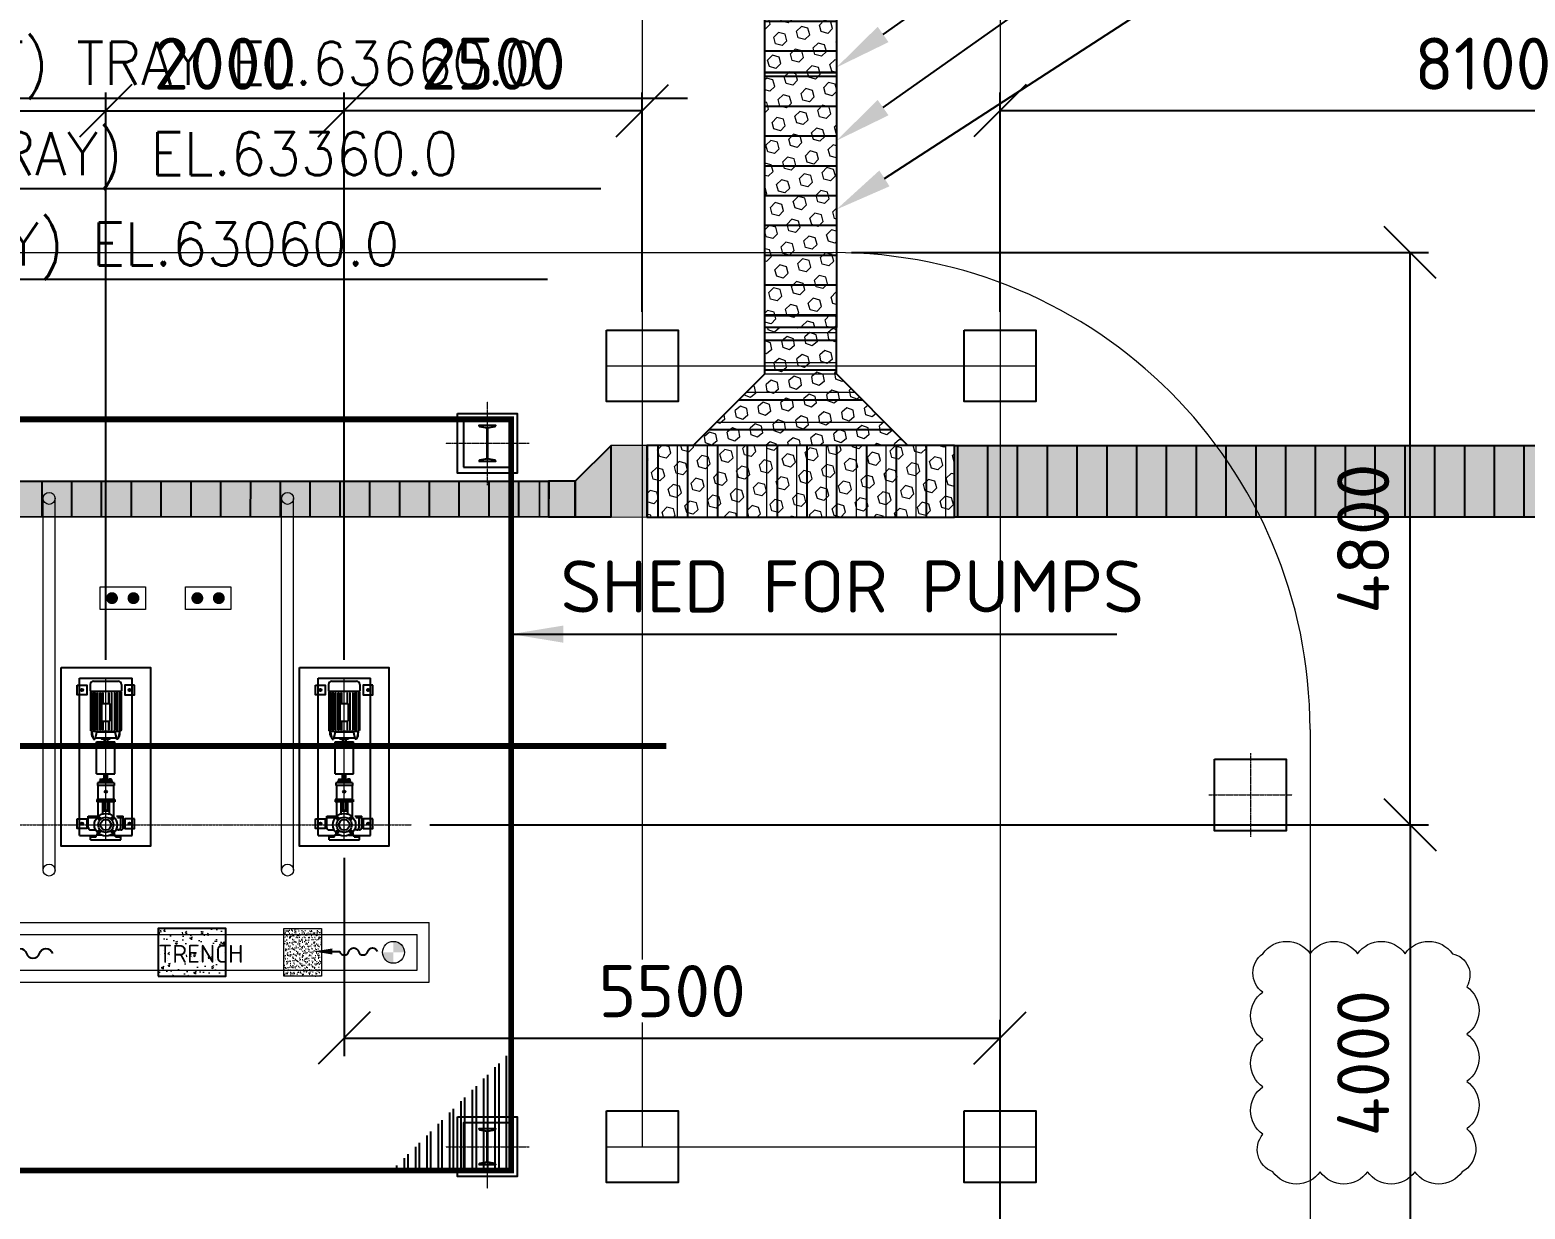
# Model space of a CAD drawing. Header units: inches. Extents: x 8618018 to 8935006, y 2431589 to 2567223.
# Drawn here: x 8698650 to 8711190, y 2504416 to 2514308 of the extents above; entities that cross this region are included whole.
import ezdxf
from ezdxf import colors
from ezdxf.entities.mleader import LeaderData, LeaderLine
from ezdxf.math import Vec2, Vec3

# ---------------------------------------------------------------- set-up
doc = ezdxf.new("R2010")
doc.units = ezdxf.units.IN
doc.header["$MEASUREMENT"] = 0
for name, pattern in [('CENTER', [2, 1.25, -0.25, 0.25, -0.25]), ('PHANTOM', [2.5, 1.25, -0.25, 0.25, -0.25, 0.25, -0.25]), ('PHANTOM2', [1.25, 0.625, -0.125, 0.125, -0.125, 0.125, -0.125])]:
    doc.linetypes.add(name, pattern=pattern)
doc.layers.get('Defpoints').update_dxf_attribs({"color": 252})
for name, color, linetype in [('CCT', 4, 'Continuous'), ('Civil', 252, 'Continuous'), ('EXISTING', 252, 'Continuous'), ('LCS', 4, 'Continuous'), ('MOTOR LOCATION', 3, 'Continuous'), ('PUMP', 252, 'Continuous'), ('shed', 252, 'PHANTOM2'), ('STR', 252, 'Continuous'), ('T', 3, 'Continuous'), ('TEXT', 252, 'Continuous'), ('TRAY-4', 6, 'Continuous')]:
    doc.layers.add(name, color=color, linetype=linetype)
for name, color, linetype, lineweight in [('CL', 252, 'CENTER', 5), ('DIM', 252, 'Continuous', 13), ('ICT', 6, 'Continuous', 13), ('PCT', 2, 'Continuous', 15), ('PUDDLE', 252, 'Continuous', 5), ('Rev', 252, 'Continuous', 0), ('TRENCH', 252, 'Continuous', 13)]:
    doc.layers.add(name, color=color, linetype=linetype, lineweight=lineweight)
doc.styles.add('ISOCPEUR', font='isocpeur.ttf')
doc.styles.add('r-30', font='romans.shx')
doc.styles.add('Roman', font='romans')
doc.styles.get("Standard").update_dxf_attribs({"font": 'arial.ttf'})
doc.dimstyles.new('DIM', dxfattribs={"dimscale": 175, "dimtxt": 2.5, "dimasz": 2.5, "dimexe": 0.875, "dimexo": 0.875, "dimgap": 1, "dimtad": 1, "dimdec": 0, "dimzin": 9, "dimdsep": 46, "dimtxsty": 'ISOCPEUR', "dimblk": 'OBLIQUE', "dimcen": 0.09, "dimclrd": 256, "dimclre": 256, "dimclrt": 252, "dimadec": 0, "dimazin": 0, "dimtfac": 1, "dimtdec": 0, "dimtmove": 0, "dimatfit": 3, "dimfxl": 1, "dimtfill": 1, "dimtolj": 1, "dimtzin": 0, "dimarcsym": 0})
pattern_1 = [(270, (-36088316.95, 22335793.58), (250, -2e-15), [])]
pattern_2 = [(270, (-36096249.05, 22346685.5), (250, -7e-14), [])]
pattern_3 = [(360, (-11120158.46, -42280869.55), (2e-14, 250), [])]
pattern_4 = [(0, (44931816.27, -19824081.6), (7e-14, 250), [])]
pattern_5 = [(45, (213560.39, 0), (-69.9941694, 69.9941694), [57.15, -114.3]), (165, (213560.39, 0), (-25.6196441, -95.6138135), [57.15, -114.3]), (105, (213600.81, 40.41), (-95.6138135, -25.6196441), [57.15, -114.3])]

# ---------------------------------------------------------------- blocks, each defined once
blk = doc.blocks.new('tee 600 cct')
at = {"layer": 'CCT'}
h = blk.add_hatch(dxfattribs=at)
h.set_pattern_fill('ANSI31', color=256, scale=2000, angle=405, style=0)
h.set_pattern_definition([(90, (19824081.6, 44790044.77), (-250, -4e-14), [])])
h.paths.add_polyline_path([(-1290, 0), (-1290, -600), (1290, -600), (1290, 0)])
h = blk.add_hatch(dxfattribs=at)
h.set_pattern_fill('ANSI31', color=256, scale=2000, angle=135, style=0)
h.set_pattern_definition([(180, (19824081.6, 44790044.77), (7e-14, -250), [])])
h.paths.add_polyline_path([(-900, -600), (-300, -1200), (-300, -1690), (300, -1690), (300, -1200), (900, -600)])
for p, q in [((-300, -1200), (-900, -600)), ((300, -1200), (900, -600)), ((-300, -1200), (-300, -1690)), ((300, -1200), (300, -1690)), ((300, -1690), (-300, -1690))]:
    blk.add_line(p, q, dxfattribs=at)
blk.add_lwpolyline([(1290, 0), (-1290, 0), (-1290, -600), (1290, -600), (1290, 0)], dxfattribs=at)
blk = doc.blocks.new('600W R600 EQTEE-4')
at = {"layer": 'PCT'}
h = blk.add_hatch(dxfattribs=at)
h.set_pattern_fill('ANSI31', color=256, scale=2000, angle=315, style=0)
h.set_pattern_definition([(0, (44791734.77, -19824081.6), (7e-14, 250), [])])
h.paths.add_polyline_path([(1690, 1290), (1090, 1290), (1090, -1290), (1690, -1290)])
h = blk.add_hatch(dxfattribs=at)
h.set_pattern_fill('ANSI31', color=256, scale=2000, angle=45, style=0)
h.set_pattern_definition([(90, (44791734.77, -19824081.6), (-250, 4e-14), [])])
h.paths.add_polyline_path([(1090, 900), (490, 300), (0, 300), (0, -300), (490, -300), (1090, -900)])
for p, q in [((490, 300), (1090, 900)), ((0, -300), (0, 300)), ((490, 300), (0, 300)), ((490, -300), (0, -300)), ((490, -300), (1090, -900))]:
    blk.add_line(p, q, dxfattribs=at)
blk.add_lwpolyline([(1690, -1290), (1690, 1290), (1090, 1290), (1090, -1290), (1690, -1290)], dxfattribs=at)
blk = doc.blocks.new('COL')
at = {"layer": 'Civil'}
blk.add_lwpolyline([(-250, -250), (250, -250), (250, 250), (-250, 250)], close=True, dxfattribs=at)
at = {"layer": 'CL', "ltscale": 0.25}
for p, q in [((0, -350), (0, 350)), ((-350, 0), (350, 0))]:
    blk.add_line(p, q, dxfattribs=at)
at = {"layer": 'STR'}
blk.add_lwpolyline([(-200, 200), (200, 200), (200, -200), (-200, -200)], close=True, dxfattribs=at)
blk.add_lwpolyline([(-70, 150), (70, 150), (70, 148, -0.414214), (63, 141), (18, 134, 0.414214), (4, 120), (4, -120, 0.414214), (18, -134), (63, -141, -0.414214), (70, -148), (70, -150), (-70, -150), (-70, -148, -0.414214), (-63, -141), (-18, -134, 0.414214), (-4, -120), (-4, 120, 0.414214), (-18, 134), (-63, 141, -0.414214), (-70, 148)], format="xyb", close=True, dxfattribs=at)
blk = doc.blocks.new('FLOW')
at = {"layer": 'Civil'}
blk.add_lwpolyline([(0, 125), (0, 175, -0.747781), (0, 239.8, 0.747781), (0, 304.6, -0.747781), (0, 369.4, 0.747781), (0, 434.2)], format="xyb", dxfattribs=at)
blk.add_solid([(20.8, 125), (-20.8, 125), (0, 0)], dxfattribs=at)
blk = doc.blocks.new('A$Cdeb9dded')
at = {"color": 7, "xscale": -1, "rotation": 180}
blk.add_blockref('COL', (1200, 3550), dxfattribs=at)
at = {"layer": 'shed', "ltscale": 0.2, "xscale": -1, "rotation": 180}
blk.add_blockref('COL', (1200, -2350), dxfattribs=at)
blk = doc.blocks.new('LVL1')
at = {"layer": 'DIM', "lineweight": 0}
h = blk.add_hatch(color=256, dxfattribs=at)
h.paths.add_polyline_path([(-351.5625, 0, 0.4142135624), (0, -351.5625), (0, 0)])
h.paths.add_polyline_path([(0, 351.5625), (0, 0), (351.5625, 0, 0.4142135624)])
at = {"layer": 'DIM'}
blk.add_circle((0, 0), 351.5625, dxfattribs=at)
blk = doc.blocks.new('80f2')
for centre, radius in [((0, 0), 95.2), ((0, 0), 63.4), ((-54, 54), 9.52), ((0, 0), 44.4), ((54, 54), 9.52), ((-54, -54), 9.52), ((54, -54), 9.52)]:
    blk.add_circle(centre, radius)
blk = doc.blocks.new('A$Cd2e47764')
at = {"layer": 'Civil'}
for points in [[(-240, -50), (-160, -50), (-160, 30), (-240, 30)], [(240, -50), (160, -50), (160, 30), (240, 30)], [(-240, -1170), (-160, -1170), (-160, -1090), (-240, -1090)], [(240, -1170), (160, -1170), (160, -1090), (240, -1090)]]:
    blk.add_lwpolyline(points, close=True, dxfattribs=at)
at = {"layer": 'CL'}
for p, q in [((-200, 6), (-200, -26)), ((138, 0), (-138, 0)), ((0, 125), (0, -1230)), ((200, 6), (200, -26)), ((-184, -10), (-216, -10)), ((184, -10), (216, -10)), ((-200, -1114), (-200, -1146)), ((200, -1114), (200, -1146)), ((-184, -1130), (-216, -1130)), ((184, -1130), (216, -1130))]:
    blk.add_line(p, q, dxfattribs=at)
at = {"layer": 'PUMP'}
for p, q in [((-220, 90), (-220, -1230)), ((-82, 90), (-220, 90)), ((-147, 23), (-147, -71)), ((-127, 125), (-127, 101)), ((127, 125), (-127, 125)), ((-82, 101), (-127, 101)), ((-127, 43), (-85, 43)), ((-125, 23), (-125, -61)), ((-82, 101), (-82, 88)), ((-35, 88), (-82, 88)), ((-71, 64), (-71, 88)), ((35, 88), (82, 88)), ((71, 64), (71, 88)), ((127, 101), (82, 101)), ((82, 101), (82, 88)), ((220, 90), (82, 90)), ((128, 43), (85, 43)), ((127, 125), (127, 101)), ((147, 23), (147, -71)), ((220, 90), (220, -1230)), ((-97, -61), (-147, -61)), ((-90, -71), (-147, -71)), ((-66, -193), (-66, -69)), ((-28, -193), (-28, -91)), ((-28, -115), (28, -115)), ((-24, -121), (-24, -115)), ((-24, -121), (24, -121)), ((-14, -193), (-14, -115)), ((14, -193), (14, -115)), ((24, -121), (24, -115)), ((28, -193), (28, -91)), ((147, -71), (64, -71)), ((66, -193), (66, -69)), ((147, -61), (73, -61)), ((-75, -193), (75, -193)), ((-75, -211), (-75, -193)), ((-75, -202), (75, -202)), ((-75, -211), (71, -211)), ((-71, -211), (-75, -211)), ((-66, -330), (-66, -216)), ((66, -330), (66, -216)), ((71, -211), (75, -211)), ((75, -211), (75, -193)), ((-70, -330), (70, -330)), ((-70, -351), (-70, -330)), ((-70, -351), (70, -351)), ((-58, -360), (-58, -351)), ((-58, -360), (58, -360)), ((-48, -366), (48, -366)), ((-48, -375), (-48, -366)), ((-48, -375), (48, -375)), ((-47, -381), (-47, -375)), ((-44, -366), (-44, -360)), ((-42, -382), (-42, -375)), ((-33, -382), (-33, -375)), ((-31, -366), (-31, -360)), ((-29, -381), (-29, -375)), ((-16, -378), (-16, -375)), ((-12, -278), (-6, -267)), ((-6, -288), (-12, -278)), ((-6, -267), (6, -267)), ((6, -288), (-6, -288)), ((6, -267), (12, -278)), ((12, -278), (6, -288)), ((16, -378), (16, -375)), ((29, -381), (29, -375)), ((31, -366), (31, -360)), ((33, -382), (33, -375)), ((42, -382), (42, -375)), ((44, -366), (44, -360)), ((47, -381), (47, -375)), ((48, -375), (48, -366)), ((58, -360), (58, -351)), ((70, -351), (70, -330)), ((77, -427), (-77, -427)), ((-77, -427), (-77, -695)), ((-46, -382), (-29, -382)), ((-15, -377), (15, -377)), ((-14, -377), (-14, -427)), ((-14, -377), (14, -377)), ((-14, -377), (14, -377)), ((14, -377), (14, -427)), ((46, -382), (29, -382)), ((77, -427), (77, -695)), ((-117, -751), (-117, -783)), ((-116, -778), (-105, -724)), ((-105, -724), (-89, -724)), ((-102, -719), (-91, -719)), ((-102, -724), (-102, -719)), ((-99, -719), (-99, -724)), ((-94, -719), (-94, -724)), ((-91, -724), (-91, -719)), ((-77, -778), (-89, -724)), ((-88, -727), (88, -727)), ((77, -695), (-77, -695)), ((-42, -727), (-34, -718)), ((-34, -718), (34, -718)), ((-14, -718), (-14, -695)), ((-14, -718), (14, -718)), ((14, -718), (14, -695)), ((42, -727), (34, -718)), ((77, -778), (89, -724)), ((105, -724), (89, -724)), ((102, -719), (91, -719)), ((91, -724), (91, -719)), ((94, -719), (94, -724)), ((99, -719), (99, -724)), ((102, -724), (102, -719)), ((116, -778), (105, -724)), ((117, -751), (117, -783)), ((-128, -1112), (-128, -793)), ((-123, -789), (-126, -790)), ((-119, -796), (-119, -1108)), ((-113, -796), (-119, -796)), ((-113, -796), (-119, -796)), ((-117, -783), (117, -783)), ((-116, -1108), (-116, -796)), ((-116, -796), (-116, -796)), ((-99, -783), (-99, -1122)), ((-95, -1122), (-95, -783)), ((-91, -796), (-91, -1108)), ((-85, -796), (-91, -796)), ((-87, -1108), (-87, -796)), ((-87, -796), (-87, -796)), ((-77, -778), (77, -778)), ((-76, -796), (-76, -1108)), ((-70, -796), (-76, -796)), ((-72, -1108), (-72, -796)), ((-72, -796), (-72, -796)), ((-51, -796), (-51, -1108)), ((-45, -796), (-51, -796)), ((-47, -1108), (-47, -796)), ((-47, -796), (-47, -796)), ((-34, -1016), (-34, -868)), ((34, -868), (-34, -868)), ((-22, -796), (-28, -796)), ((-28, -796), (-28, -868)), ((-24, -796), (-24, -796)), ((-24, -868), (-24, -796)), ((22, -796), (28, -796)), ((24, -796), (24, -796)), ((24, -868), (24, -796)), ((28, -796), (28, -868)), ((34, -868), (34, -1016)), ((45, -796), (51, -796)), ((47, -1108), (47, -796)), ((47, -796), (47, -796)), ((51, -796), (51, -1108)), ((70, -796), (76, -796)), ((72, -1108), (72, -796)), ((72, -796), (72, -796)), ((76, -796), (76, -1108)), ((95, -1122), (95, -783)), ((99, -783), (99, -1122)), ((113, -796), (119, -796)), ((113, -796), (119, -796)), ((116, -1108), (116, -796)), ((116, -796), (116, -796)), ((119, -796), (119, -1108)), ((123, -789), (126, -790)), ((128, -1112), (128, -793)), ((132, -1122), (-132, -1122)), ((-132, -1177), (-132, -1122)), ((-123, -1115), (-126, -1114)), ((-113, -1108), (-119, -1108)), ((-85, -1108), (-91, -1108)), ((-70, -1108), (-76, -1108)), ((-45, -1108), (-51, -1108)), ((34, -1016), (-34, -1016)), ((-28, -1016), (-28, -1108)), ((-22, -1108), (-28, -1108)), ((-24, -1108), (-24, -1016)), ((22, -1108), (28, -1108)), ((24, -1108), (24, -1016)), ((28, -1016), (28, -1108)), ((45, -1108), (51, -1108)), ((70, -1108), (76, -1108)), ((113, -1108), (119, -1108)), ((123, -1115), (126, -1114)), ((132, -1177), (132, -1122)), ((220, -1230), (-220, -1230)), ((104, -1204), (-104, -1204))]:
    blk.add_line(p, q, dxfattribs=at)
for centre in [(-200, -10), (200, -10), (-200, -1130), (200, -1130)]:
    blk.add_circle(centre, 9, dxfattribs=at)
for centre, radius, start, end in [((-127, 23), 19.9, 90, 180), ((-105, 23), 19.9, 89.9996, 180), ((128, 23), 19.9, 0, 90), ((-71, -216), 4.98, 0, 90), ((71, -216), 4.98, 90, 180), ((-59, -487), 106, 81.1292, 83.67), ((-46, -381), 0.622, 180, 270), ((-38, -398), 16.6, 74.2646, 105.7354), ((-17, -487), 106, 96.33, 98.8708), ((-29, -381), 0.622, 270, 0), ((-15, -378), 1.31, 107.3069, 158.8398), ((15, -378), 1.31, 21.1602, 72.6931), ((17, -487), 106, 81.1292, 83.67), ((29, -381), 0.622, 180, 270), ((38, -398), 16.6, 74.2646, 105.7354), ((59, -487), 106, 96.33, 98.8708), ((46, -381), 0.622, 270, 0), ((-89, -751), 27.4, 127.8416, 180), ((89, -751), 27.4, 0, 52.1584), ((-126, -793), 2.49, 109.749, 180), ((-123, -783), 6.5, 270, 0), ((123, -783), 6.5, 180, 270), ((126, -793), 2.49, 0, 70.251), ((-126, -1112), 2.49, 180, 250.251), ((-123, -1122), 6.5, 0, 90), ((123, -1122), 6.5, 90, 180), ((126, -1112), 2.49, 289.749, 0), ((-104, -1177), 27.4, 180, 270), ((104, -1177), 27.4, 270, 0)]:
    blk.add_arc(centre, radius, start, end, dxfattribs=at)
blk.add_blockref('80f2', (0, 0), dxfattribs=at)
blk = doc.blocks.new('A$C4f7ad983')
at = {"layer": 'Civil'}
for points in [[(-2375, 1320), (-1625, 1320), (-1625, -180), (-2375, -180)], [(-375, 1320), (375, 1320), (375, -180), (-375, -180)]]:
    blk.add_lwpolyline(points, close=True, dxfattribs=at)
at = {"layer": 'Rev', "rotation": 180}
for p in [(-2000, 0), (0, 0)]:
    blk.add_blockref('A$Cd2e47764', p, dxfattribs=at)
blk = doc.blocks.new('A$Cdbfdfbd1')
at = {"layer": 'Civil'}
blk.add_lwpolyline([(-300, 300), (300, 300), (300, -300), (-300, -300)], close=True, dxfattribs=at)
at = {"layer": 'CL', "ltscale": 0.25}
for p, q in [((0, 350), (0, -350)), ((-350, 0), (350, 0))]:
    blk.add_line(p, q, dxfattribs=at)
blk = doc.blocks.new('_Oblique')
at = {"color": 0, "linetype": 'ByBlock', "lineweight": -2}
blk.add_line((-0.5, -0.5), (0.5, 0.5), dxfattribs=at)
blk = doc.blocks.new('*D255')
at = {"layer": 'Defpoints', "color": 0, "transparency": 16777216}
for p in [(71205, 42290), (67955, 38508), (71205, 37530)]:
    blk.add_point(p, dxfattribs=at)
at = {"layer": 'DIM', "lineweight": -2, "transparency": 16777216}
for p, q in [((67955, 38661), (67955, 42443)), ((71205, 37683), (71205, 42443)), ((67955, 42290), (71205, 42290))]:
    blk.add_line(p, q, dxfattribs=at)
at = {"layer": 'DIM', "lineweight": -2, "transparency": 16777216, "xscale": 437.5, "yscale": 437.5, "zscale": 437.5, "rotation": 180}
blk.add_blockref('_Oblique', (67955, 42290), dxfattribs=at)
at = {"layer": 'DIM', "lineweight": -2, "transparency": 16777216, "xscale": 437.5, "yscale": 437.5, "zscale": 437.5}
blk.add_blockref('_Oblique', (71205, 42290), dxfattribs=at)
at = {"layer": 'DIM', "color": 252, "transparency": 16777216, "insert": (69580, 42684), "char_height": 437.5, "attachment_point": 5, "style": 'ISOCPEUR', "bg_fill": 3, "box_fill_scale": 1.1, "bg_fill_color": 256, "bg_fill_true_color": 13158600, "bg_fill_transparency": 0}
blk.add_mtext('\\A1;3250', dxfattribs=at)
blk = doc.blocks.new('*D256')
at = {"layer": 'Defpoints', "color": 0, "transparency": 16777216}
for p in [(73205, 42290), (71205, 37530), (73205, 37530)]:
    blk.add_point(p, dxfattribs=at)
at = {"layer": 'DIM', "lineweight": -2, "transparency": 16777216}
for p, q in [((71205, 37683), (71205, 42443)), ((73205, 37683), (73205, 42443)), ((71205, 42290), (73205, 42290))]:
    blk.add_line(p, q, dxfattribs=at)
at = {"layer": 'DIM', "lineweight": -2, "transparency": 16777216, "xscale": 437.5, "yscale": 437.5, "zscale": 437.5, "rotation": 180}
blk.add_blockref('_Oblique', (71205, 42290), dxfattribs=at)
at = {"layer": 'DIM', "lineweight": -2, "transparency": 16777216, "xscale": 437.5, "yscale": 437.5, "zscale": 437.5}
blk.add_blockref('_Oblique', (73205, 42290), dxfattribs=at)
at = {"layer": 'DIM', "color": 252, "transparency": 16777216, "insert": (72205, 42684), "char_height": 437.5, "attachment_point": 5, "style": 'ISOCPEUR', "bg_fill": 3, "box_fill_scale": 1.1, "bg_fill_color": 256, "bg_fill_true_color": 13158600, "bg_fill_transparency": 0}
blk.add_mtext('\\A1;2000', dxfattribs=at)
blk = doc.blocks.new('*D280')
at = {"layer": 'Defpoints', "color": 0, "transparency": 16777216}
for p in [(73205, 36175), (78705, 34511), (78705, 32300)]:
    blk.add_point(p, dxfattribs=at)
at = {"layer": 'DIM', "lineweight": -2, "transparency": 16777216}
for p, q in [((73205, 36022), (73205, 34358)), ((78705, 32453), (78705, 34664)), ((73205, 34511), (78705, 34511))]:
    blk.add_line(p, q, dxfattribs=at)
at = {"layer": 'DIM', "lineweight": -2, "transparency": 16777216, "xscale": 437.5, "yscale": 437.5, "zscale": 437.5, "rotation": 180}
blk.add_blockref('_Oblique', (73205, 34511), dxfattribs=at)
at = {"layer": 'DIM', "lineweight": -2, "transparency": 16777216, "xscale": 437.5, "yscale": 437.5, "zscale": 437.5}
blk.add_blockref('_Oblique', (78705, 34511), dxfattribs=at)
at = {"layer": 'DIM', "color": 252, "transparency": 16777216, "insert": (75955, 34905), "char_height": 437.5, "attachment_point": 5, "style": 'ISOCPEUR', "bg_fill": 3, "box_fill_scale": 1.1, "bg_fill_color": 256, "bg_fill_true_color": 13158600, "bg_fill_transparency": 0}
blk.add_mtext('\\A1;5500', dxfattribs=at)
blk = doc.blocks.new('*D281')
at = {"layer": 'Defpoints', "color": 0, "transparency": 16777216}
for p in [(78705, 42290), (78705, 40450), (86805, 37800)]:
    blk.add_point(p, dxfattribs=at)
at = {"layer": 'DIM', "lineweight": -2, "transparency": 16777216}
for p, q in [((78705, 40603), (78705, 42443)), ((86805, 37953), (86805, 42443)), ((86805, 42290), (78705, 42290))]:
    blk.add_line(p, q, dxfattribs=at)
at = {"layer": 'DIM', "lineweight": -2, "transparency": 16777216, "xscale": 437.5, "yscale": 437.5, "zscale": 437.5, "rotation": 180}
blk.add_blockref('_Oblique', (78705, 42290), dxfattribs=at)
at = {"layer": 'DIM', "lineweight": -2, "transparency": 16777216, "xscale": 437.5, "yscale": 437.5, "zscale": 437.5}
blk.add_blockref('_Oblique', (86805, 42290), dxfattribs=at)
at = {"layer": 'DIM', "color": 252, "transparency": 16777216, "insert": (82755, 42684), "char_height": 437.5, "attachment_point": 5, "style": 'ISOCPEUR', "bg_fill": 3, "box_fill_scale": 1.1, "bg_fill_color": 256, "bg_fill_true_color": 13158600, "bg_fill_transparency": 0}
blk.add_mtext('\\A1;8100', dxfattribs=at)
blk = doc.blocks.new('*D282')
at = {"layer": 'Defpoints', "color": 0, "transparency": 16777216}
for p in [(73205, 42290), (75705, 40450), (73205, 37620)]:
    blk.add_point(p, dxfattribs=at)
at = {"layer": 'DIM', "lineweight": -2, "transparency": 16777216}
for p, q in [((73205, 37773), (73205, 42443)), ((75705, 40603), (75705, 42443)), ((75705, 42290), (73205, 42290))]:
    blk.add_line(p, q, dxfattribs=at)
at = {"layer": 'DIM', "lineweight": -2, "transparency": 16777216, "xscale": 437.5, "yscale": 437.5, "zscale": 437.5, "rotation": 180}
blk.add_blockref('_Oblique', (73205, 42290), dxfattribs=at)
at = {"layer": 'DIM', "lineweight": -2, "transparency": 16777216, "xscale": 437.5, "yscale": 437.5, "zscale": 437.5}
blk.add_blockref('_Oblique', (75705, 42290), dxfattribs=at)
at = {"layer": 'DIM', "color": 252, "transparency": 16777216, "insert": (74455, 42684), "char_height": 437.5, "attachment_point": 5, "style": 'ISOCPEUR', "bg_fill": 3, "box_fill_scale": 1.1, "bg_fill_color": 256, "bg_fill_true_color": 13158600, "bg_fill_transparency": 0}
blk.add_mtext('\\A1;2500', dxfattribs=at)
blk = doc.blocks.new('*D283')
at = {"layer": 'Defpoints', "color": 0, "transparency": 16777216}
for p in [(73768, 36300), (78705, 32300), (82145, 32300)]:
    blk.add_point(p, dxfattribs=at)
at = {"layer": 'DIM', "lineweight": -2, "transparency": 16777216}
for p, q in [((73922, 36300), (82298, 36300)), ((82145, 36300), (82145, 32300)), ((78858, 32300), (82298, 32300))]:
    blk.add_line(p, q, dxfattribs=at)
at = {"layer": 'DIM', "lineweight": -2, "transparency": 16777216, "xscale": 437.5, "yscale": 437.5, "zscale": 437.5}
for p, rotation in [((82145, 36300), 90), ((82145, 32300), 270)]:
    blk.add_blockref('_Oblique', p, dxfattribs=dict(at, rotation=rotation))
at = {"layer": 'DIM', "color": 252, "transparency": 16777216, "insert": (81751, 34300), "char_height": 437.5, "attachment_point": 5, "rotation": 90, "style": 'ISOCPEUR', "bg_fill": 3, "box_fill_scale": 1.1, "bg_fill_color": 256, "bg_fill_true_color": 13158600, "bg_fill_transparency": 0}
blk.add_mtext('\\A1;4000', dxfattribs=at)
blk = doc.blocks.new('*D285')
at = {"layer": 'Defpoints', "color": 0, "transparency": 16777216}
for p in [(77305, 41100), (82145, 41100), (73768, 36300)]:
    blk.add_point(p, dxfattribs=at)
at = {"layer": 'DIM', "lineweight": -2, "transparency": 16777216}
for p, q in [((77458, 41100), (82298, 41100)), ((82145, 36300), (82145, 41100)), ((73922, 36300), (82298, 36300))]:
    blk.add_line(p, q, dxfattribs=at)
at = {"layer": 'DIM', "lineweight": -2, "transparency": 16777216, "xscale": 437.5, "yscale": 437.5, "zscale": 437.5}
for p, rotation in [((82145, 41100), 90), ((82145, 36300), 270)]:
    blk.add_blockref('_Oblique', p, dxfattribs=dict(at, rotation=rotation))
at = {"layer": 'DIM', "color": 252, "transparency": 16777216, "insert": (81751, 38700), "char_height": 437.5, "attachment_point": 5, "rotation": 90, "style": 'ISOCPEUR', "bg_fill": 3, "box_fill_scale": 1.1, "bg_fill_color": 256, "bg_fill_true_color": 13158600, "bg_fill_transparency": 0}
blk.add_mtext('\\A1;4800', dxfattribs=at)
blk = doc.blocks.new('LCS')
at = {"layer": 'T', "color": 4, "lineweight": 0}
blk.add_lwpolyline([(-590, 295), (-210, 295), (-210, 105), (-590, 105)], close=True, dxfattribs=at)
at = {"layer": 'T', "color": 4, "const_width": 50}
for points in [[(-515, 200, 1), (-465, 200, 1)], [(-335, 200, 1), (-285, 200, 1)]]:
    blk.add_lwpolyline(points, format="xyb", close=True, dxfattribs=at)
at = {"layer": 'MOTOR LOCATION', "color": 4, "style": 'Roman'}
blk.add_attdef('XXX', (246, 103), '', height=240, dxfattribs=at)
blk = doc.blocks.new('GA CRM')
h = blk.add_hatch()
h.set_pattern_fill('ANSI32', color=256, scale=10, angle=45)
h.set_pattern_definition([(90, (-8600467.2, -2304155.8), (-95.25, 0), []), (90, (-8600435.45, -2304124.05), (-95.25, 0), [])])
h.paths.add_polyline_path([(74605, 34400), (74605, 33400), (73605, 33400)])
at = {"layer": 'Civil', "lineweight": 0}
h = blk.add_hatch(dxfattribs=at)
h.set_pattern_fill('AR-CONC', color=256)
h.set_pattern_definition([(50, (-8633438.45, -2458117.5), (182.184669, -15.9390855), [19.05, -209.55]), (355, (-8633438.45, -2458117.5), (-35.2434214, 191.0568452), [15.24, -167.640584]), (100.4514447, (-8633423.27, -2458118.83), (146.941247, 175.117752), [16.1900088, -178.0902446]), (46.1842, (-8633438.45, -2458066.7), (271.079041, -42.042328), [28.575, -314.325]), (96.6355576, (-8633415.86, -2458070.2), (237.404134, 247.4261246), [24.285023, -267.135608]), (351.184151, (-8633438.45, -2458066.7), (237.404134, 247.426125), [22.859967, -251.459732]), (21, (-8633413.05, -2458079.4), (151.6143913, -102.2651982), [19.05, -209.55]), (326, (-8633413.05, -2458079.4), (61.8020283, 184.187966), [15.24, -167.64]), (71.451445, (-8633400.42, -2458087.92), (213.4164193, 81.922769), [16.1900088, -178.0899376]), (37.5, (-8633438.45, -2458117.5), (3.08860325, 84.55503887), [0, -165.608, 0, -170.18, 0, -168.275]), (7.5, (-8633438.45, -2458117.5), (66.8196625, 100.1805748), [0, -97.028, 0, -161.798, 0, -64.135]), (327.5, (-8633495.094, -2458117.5), (135.59059517, -5.728744), [0, -63.5, 0, -198.12, 0, -262.89]), (317.5, (-8633520.49, -2458117.5), (148.1291814, 25.426491), [0, -82.55, 0, -131.572, 0, -186.69])])
h.paths.add_polyline_path([(71645.2, 35031), (72211.5, 35031), (72211.5, 35431), (71645.2, 35431)])
at = {"layer": 'TRENCH'}
h = blk.add_hatch(dxfattribs=at)
h.set_pattern_fill('AR-SAND', color=256, scale=20)
h.set_pattern_definition([(37.5, (185913.552, -2918.768), (-1.259867, 38.536475), [0, -30.4, 0, -34, 0, -32.5]), (7.5, (185913.55, -2918.77), (35.395534, 56.442921), [0, -16.4, 0, -27.4, 0, -10.5]), (327.5, (185888.952, -2918.768), (62.282837, 0.113181), [0, -10, 0, -36, 0, -47]), (317.5, (185888.95, -2918.77), (60.122532, 17.553511), [0, -5, 0, -23.6, 0, -27])])
h.paths.add_polyline_path([(72697.7, 35430), (73013.6, 35430), (73013.6, 35030), (72697.7, 35030)])
at = {"linetype": 'PHANTOM', "const_width": 50}
blk.add_lwpolyline([(57405, 39700), (74605, 39700), (74605, 33400), (57405, 33400)], close=True, dxfattribs=at)
at = {"color": 252, "linetype": 'PHANTOM', "ltscale": 2, "const_width": 50}
blk.add_lwpolyline([(57605, 36961), (75905, 36961)], dxfattribs=at)
at = {"layer": 'Civil'}
for points in [[(75405, 40450), (76005, 40450), (76005, 39850), (75405, 39850)], [(78405, 40449.5), (79005, 40449.5), (79005, 39849.5), (78405, 39849.5)], [(71645.2, 35031), (72211.5, 35031), (72211.5, 35431), (71645.2, 35431)], [(75405, 33900), (76005, 33900), (76005, 33300), (75405, 33300)], [(78405, 33899.5), (79005, 33899.5), (79005, 33299.5), (78405, 33299.5)]]:
    blk.add_lwpolyline(points, close=True, dxfattribs=at)
at = {"layer": 'CL'}
for p, q in [((75705, 53299.8), (75705, 33600)), ((78705, 53299.8), (78705, 33600)), ((75405, 40150), (79005, 40150)), ((75405, 33600), (79005, 33600))]:
    blk.add_line(p, q, dxfattribs=at)
at = {"layer": 'CL', "ltscale": 2}
blk.add_line((58980, 36300), (73768.4, 36300), dxfattribs=at)
at = {"layer": 'DIM'}
for p, q in [((19500, 41100.2), (77305, 41100.2)), ((81305, 37100.2), (81305, 2560))]:
    blk.add_line(p, q, dxfattribs=at)
blk.add_arc((77305, 37100.2), 4000, 0, 90, dxfattribs=at)
at = {"layer": 'TRENCH'}
for p, q in [((56405, 35380), (73817.5, 35380)), ((56505, 35480), (73917.5, 35480)), ((73817.5, 35081), (73817.5, 35381)), ((73817.5, 35080), (73817.5, 35380)), ((73917.5, 34981), (73917.5, 35481)), ((73917.5, 34980), (73917.5, 35480)), ((69255, 35081), (73817.5, 35081)), ((69355, 34981), (73917.5, 34981))]:
    blk.add_line(p, q, dxfattribs=at)
blk.add_lwpolyline([(72697.7, 35430), (73013.6, 35430), (73013.6, 35030), (72697.7, 35030)], close=True, dxfattribs=at)
blk.add_blockref('A$C4f7ad983', (73205, 36300))
at = {"layer": 'EXISTING'}
for p, xscale, yscale, zscale, rotation in [((70025.4, 35221), -1.6875, 1.6875, 1.6875, 269.9999999999606), ((72953.3, 35237.3), -1.215000000000001, 1.215, 1.215, 270)]:
    blk.add_blockref('FLOW', p, dxfattribs=dict(at, xscale=xscale, yscale=yscale, zscale=zscale, rotation=rotation))
at = {"layer": 'PUDDLE', "xscale": 0.2607388865975471, "yscale": 0.2607388865975471, "zscale": 0.2607388865975471}
blk.add_blockref('LVL1', (73617.5, 35230), dxfattribs=at)
at = {"layer": 'Rev'}
for name, p in [('A$Cdeb9dded', (73205, 35949.8)), ('A$Cdbfdfbd1', (80805, 36550))]:
    blk.add_blockref(name, p, dxfattribs=at)
at = {"layer": 'shed', "ltscale": 0.2, "xscale": -1, "rotation": 180}
blk.add_blockref('COL', (74405, 33600), dxfattribs=at)
at = {"layer": 'TEXT', "insert": (71644.4, 35143), "char_height": 150, "attachment_point": 7, "style": 'ISOCPEUR'}
blk.add_mtext('\\A1;TRENCH', dxfattribs=at)
at = {"layer": 'DIM'}
for base, p1, p2, override, picture, middle in [((71205, 42289.8), (67955, 38508.3), (71205, 37530), {"dimtmove": 1}, '*D255', (69580, 42683.6)), ((78705, 42289.8), (86805, 37800), (78705, 40449.5), {"dimarcsym": 1}, '*D281', (82755, 42683.6)), ((78705, 34511.1), (73205, 36175), (78705, 32300), {"dimarcsym": 1}, '*D280', (75955, 34904.8))]:
    dim = blk.add_linear_dim(base=base, p1=p1, p2=p2, dimstyle='DIM', override=override, dxfattribs=at)
    dim.commit()
    dim.dimension.update_dxf_attribs({"geometry": picture, "text_midpoint": middle})
dim = blk.add_linear_dim(base=(73205, 42289.8), p1=(71205, 37530), p2=(73205, 37530), dimstyle='DIM', override={"dimtmove": 1}, dxfattribs=at)
dim.commit()
dim.dimension.update_dxf_attribs({"geometry": '*D256', "text_midpoint": (72205, 42683.6)})
dim = blk.add_linear_dim(base=(82145, 32300), p1=(73768.4, 36300), p2=(78705, 32300), angle=90, dimstyle='DIM', override={"dimarcsym": 1}, dxfattribs=at)
dim.commit()
dim.dimension.update_dxf_attribs({"geometry": '*D283', "text_midpoint": (81751.2, 34300)})
at = {"layer": 'Rev'}
blk.add_lwpolyline([(80909.2, 35218.9, -0.5205671), (81306.6, 35218.9, -0.5205671), (81704.1, 35218.9, -0.5205671), (82101.5, 35218.9, -0.5205671), (82498.9, 35218.9, -0.5205671), (82619.4, 34942, -0.5205671), (82619.4, 34544.5, -0.5205671), (82619.4, 34147.1, -0.5205671), (82619.4, 33749.7, -0.5205671), (82581.9, 33389.7, -0.5205671), (82184.5, 33389.7, -0.5205671), (81787.1, 33389.7, -0.5205671), (81389.7, 33389.7, -0.5205671), (80992.2, 33389.7, -0.5205671), (80909.2, 33704.1, -0.5205671), (80909.2, 34101.5, -0.5205671), (80909.2, 34498.9, -0.5205671), (80909.2, 34896.4, -0.5205671)], format="xyb", close=True, dxfattribs=at)
at = {"layer": 'DIM'}
dim = blk.add_linear_dim(base=(73205, 42289.8), p1=(75705, 40450), p2=(73205, 37620), dimstyle='DIM', override={"dimarcsym": 1}, dxfattribs=at)
dim.commit()
dim.dimension.update_dxf_attribs({"geometry": '*D282', "text_midpoint": (74455, 42683.6)})
dim = blk.add_linear_dim(base=(82145, 41100.2), p1=(73768.4, 36300), p2=(77305, 41100.2), angle=90, dimstyle='DIM', override={"dimarcsym": 1}, dxfattribs=at)
dim.commit()
dim.dimension.update_dxf_attribs({"geometry": '*D285', "text_midpoint": (81751.2, 38700.1)})
at = {"layer": 'DIM', "color": 252, "style": 'ISOCPEUR'}
blk.add_text('SHED FOR PUMPS', height=437.5, dxfattribs=at).set_placement((75018, 38080.4))
at = {"layer": 'DIM'}
blk.add_leader([(74605, 37899.3), (79684.9, 37899.3)], dimstyle='DIM', override={"dimgap": 1, "dimtad": 0, "dimarcsym": 1}, dxfattribs=at)

msp = doc.modelspace()

# ---------------------------------------------------------------- block references
at = {"color": 252}
msp.add_blockref('GA CRM', (8628081, 2471340), dxfattribs=at)

# ---------------------------------------------------------------- next in the draw order: hatches: boundary and pattern name
at = {"layer": 'CCT'}
h = msp.add_hatch(dxfattribs=at)
h.set_pattern_fill('ANSI31', color=256, scale=2000, angle=315, style=0)
h.set_pattern_definition(pattern_3)
h.paths.add_polyline_path([(8705413.6, 2516981), (8704813.6, 2516981), (8704813.6, 2513951), (8705413.6, 2513951)])
h = msp.add_hatch(dxfattribs=at)
h.set_pattern_fill('ANSI31', color=256, scale=2000, angle=315, style=0)
h.set_pattern_definition(pattern_4)
h.paths.add_polyline_path([(8704813.6, 2511811.5), (8705413.6, 2511811.5), (8705413.6, 2513951), (8704813.6, 2513951)])
h = msp.add_hatch(dxfattribs=at)
h.set_pattern_fill('ANSI31', color=256, scale=2000, angle=225, style=0)
h.set_pattern_definition(pattern_1)
h.paths.add_polyline_path([(8706403.6, 2510821.5), (8706403.6, 2510221.5), (8714802.9, 2510221.5), (8714802.9, 2510821.5)])
h = msp.add_hatch(dxfattribs=at)
h.set_pattern_fill('ANSI31', color=256, scale=2000, angle=225, style=0)
h.set_pattern_definition(pattern_2)
h.paths.add_polyline_path([(8684861, 2510521.5), (8684861, 2510221.5), (8702999.5, 2510221.9), (8703000.7, 2510521.5)])
at = {"layer": 'ICT'}
h = msp.add_hatch(dxfattribs=at)
h.set_pattern_fill('HEX', color=256, scale=18, angle=45, style=0)
h.set_pattern_definition(pattern_5)
h.paths.add_polyline_path([(8705413.6, 2516596.4), (8704813.6, 2516596.4), (8704813.6, 2513951), (8705413.6, 2513951)])
h = msp.add_hatch(dxfattribs=at)
h.set_pattern_fill('HEX', color=256, scale=18, angle=45, style=0)
h.set_pattern_definition(pattern_5)
h.paths.add_polyline_path([(8704813.6, 2511811.5), (8705413.6, 2511811.5), (8705413.6, 2513951), (8704813.6, 2513951)])
at = {"layer": 'ICT', "transparency": 33554661}
h = msp.add_hatch(dxfattribs=at)
h.set_pattern_fill('HEX', color=256, scale=450, angle=100, style=0)
h.set_pattern_definition([(100, (-8717129.58, -2475215.07), (-95.94770984, -16.91817), [56.25, -112.5]), (220, (-8717129.58, -2475215.07), (62.6254199, -74.63406917), [56.25, -112.5]), (160, (-8717139.34, -2475159.67), (-33.32228993, -91.55223915), [56.25, -112.5])])
h.paths.add_polyline_path([(8704213.6, 2510821.5), (8704813.6, 2511421.5), (8704813.6, 2511811.5), (8705413.6, 2511811.5), (8705413.6, 2511421.5), (8706013.6, 2510821.5)])
h = msp.add_hatch(dxfattribs=at)
h.set_pattern_fill('HEX', color=256, scale=450, angle=100, style=0)
h.set_pattern_definition([(100, (0, 28.5), (-95.9477098, -16.91817), [56.25, -112.5]), (220, (0, 28.5), (62.6254199, -74.6340692), [56.25, -112.5]), (160, (-9.77, 83.89), (-33.3222899, -91.5522392), [56.25, -112.5])])
h.paths.add_polyline_path([(8703823.6, 2510521.5), (8703524.1, 2510521.5), (8703524.6, 2510221.5), (8703823.6, 2510221.5)])
h.paths.add_polyline_path([(8703823.6, 2510821.5), (8703523.6, 2510821.5), (8703524.1, 2510521.5), (8703823.6, 2510521.5)])
h.paths.add_polyline_path([(8703524.1, 2510521.5), (8703223.6, 2510521.5), (8703223.6, 2510521.5), (8703224.6, 2510221.5), (8703524.6, 2510221.5)])
h.paths.add_polyline_path([(8703523.6, 2510821.5), (8703223.6, 2510521.5), (8703524.1, 2510521.5)])
h.paths.add_polyline_path([(8703223.6, 2510521.5), (8684911, 2510521.5), (8684911, 2510221.5), (8703224.6, 2510221.5)])
at = {"layer": 'ICT'}
h = msp.add_hatch(dxfattribs=at)
h.set_pattern_fill('HEX', color=256, scale=18, angle=45, style=0)
h.set_pattern_definition([(45, (213560.39, 173.5), (-69.9941694, 69.9941694), [57.15, -114.3]), (165, (213560.39, 173.5), (-25.6196441, -95.6138135), [57.15, -114.3]), (105, (213600.8, 213.91), (-95.6138135, -25.6196441), [57.15, -114.3])])
h.paths.add_polyline_path([(8706403.6, 2510221.5), (8706403.6, 2510821.5), (8703823.6, 2510821.5), (8703823.6, 2510221.5)])
h = msp.add_hatch(dxfattribs=at)
h.set_pattern_fill('HEX', color=256, scale=18, angle=45, style=0)
h.set_pattern_definition([(45, (213560.39, -2139.5), (-69.9941694, 69.9941694), [57.15, -114.3]), (165, (213560.39, -2139.5), (-25.6196441, -95.6138135), [57.15, -114.3]), (105, (213600.81, -2099.09), (-95.6138135, -25.6196441), [57.15, -114.3])])
h.paths.add_polyline_path([(8706403.6, 2510821.5), (8706403.6, 2510221.5), (8714802.9, 2510221.5), (8714802.9, 2510821.5)])
at = {"layer": 'PCT'}
h = msp.add_hatch(dxfattribs=at)
h.set_pattern_fill('ANSI31', color=256, scale=2000, angle=315, style=0)
h.set_pattern_definition(pattern_3)
h.paths.add_polyline_path([(8705413.6, 2516981), (8704813.6, 2516981), (8704813.6, 2513951), (8705413.6, 2513951)])
h = msp.add_hatch(dxfattribs=at)
h.set_pattern_fill('ANSI31', color=256, scale=2000, angle=315, style=0)
h.set_pattern_definition(pattern_4)
h.paths.add_polyline_path([(8704813.6, 2511811.5), (8705413.6, 2511811.5), (8705413.6, 2513951), (8704813.6, 2513951)])
h = msp.add_hatch(dxfattribs=at)
h.set_pattern_fill('ANSI31', color=256, scale=2000, angle=225, style=0)
h.set_pattern_definition(pattern_1)
h.paths.add_polyline_path([(8706403.6, 2510821.5), (8706403.6, 2510221.5), (8714802.9, 2510221.5), (8714802.9, 2510821.5)])
h = msp.add_hatch(dxfattribs=at)
h.set_pattern_fill('ANSI31', color=256, scale=2000, angle=225, style=0)
h.set_pattern_definition(pattern_2)
h.paths.add_polyline_path([(8684861, 2510521.5), (8684861, 2510221.5), (8702999.5, 2510221.9), (8703000.7, 2510521.5)])

# ---------------------------------------------------------------- next in the draw order: linework, layer by layer
for points in [[(8703523.6, 2510821.5), (8703223.6, 2510521.7), (8703223.6, 2510221.9), (8703523.6, 2510221.9)], [(8703223.6, 2510521.5), (8702999.5, 2510521.5), (8702999.5, 2510221.9), (8703223.6, 2510221.9)]]:
    msp.add_lwpolyline(points, close=True)
at = {"layer": 'CCT'}
for points in [[(8705413.6, 2516981), (8705413.6, 2513951), (8704813.6, 2513951), (8704813.6, 2516981)], [(8714802.9, 2510221.5), (8706403.6, 2510221.5), (8706403.6, 2510821.5), (8714802.9, 2510821.5)], [(8702999.5, 2510221.9), (8684861, 2510221.5), (8684861, 2510521.5), (8703000.7, 2510521.5)]]:
    msp.add_lwpolyline(points, close=True, dxfattribs=at)
msp.add_lwpolyline([(8704813.6, 2511811.5), (8704813.6, 2513951), (8705413.6, 2513951), (8705413.6, 2511811.5), (8704813.6, 2511811.5)], dxfattribs=at)
at = {"layer": 'ICT', "transparency": 33554661}
msp.add_line((8702923.6, 2510493), (8702923.6, 2510221.5), dxfattribs=at)
at = {"layer": 'ICT'}
for points in [[(8705413.6, 2516596.4), (8705413.6, 2513951), (8704813.6, 2513951), (8704813.6, 2516596.4)], [(8704813.6, 2511421.5), (8705413.2, 2511421.5), (8705413.2, 2511811.5), (8704813.6, 2511811.5)], [(8704813.6, 2511421.5), (8705413.6, 2511421.5), (8706013.6, 2510821.5), (8704213.6, 2510821.5)], [(8703823.6, 2510821.5), (8706403.6, 2510821.5), (8706403.6, 2510221.5), (8703823.6, 2510221.5)], [(8714802.9, 2510221.5), (8706403.6, 2510221.5), (8706403.6, 2510821.5), (8714802.9, 2510821.5)], [(8702923.6, 2510221.5), (8684861, 2510221.5), (8684861, 2510521.5), (8702923.6, 2510521.5)]]:
    msp.add_lwpolyline(points, close=True, dxfattribs=at)
for points in [[(8704813.6, 2511811.5), (8704813.6, 2513951), (8705413.6, 2513951), (8705413.6, 2511811.5), (8704813.6, 2511811.5)], [(8702923.6, 2510221.9), (8703823.6, 2510221.5), (8703823.6, 2510821.5), (8703523.6, 2510821.5), (8703223.6, 2510521.5), (8702923.6, 2510521.5)], [(8702923.6, 2510221.5), (8702923.6, 2510521.5)]]:
    msp.add_lwpolyline(points, dxfattribs=at)
at = {"layer": 'PCT', "color": 2, "lineweight": 0, "ltscale": 300}
for p, q in [((8698761, 2507260), (8698761, 2510377.7)), ((8698861, 2507260), (8698861, 2510377.7)), ((8700761, 2507260), (8700761, 2510377.7)), ((8700861, 2507260), (8700861, 2510377.7))]:
    msp.add_line(p, q, dxfattribs=at)
at = {"layer": 'PCT'}
for points in [[(8705413.6, 2516981), (8705413.6, 2513951), (8704813.6, 2513951), (8704813.6, 2516981)], [(8714802.9, 2510221.5), (8706403.6, 2510221.5), (8706403.6, 2510821.5), (8714802.9, 2510821.5)], [(8702999.5, 2510221.9), (8684861, 2510221.5), (8684861, 2510521.5), (8703000.7, 2510521.5)]]:
    msp.add_lwpolyline(points, close=True, dxfattribs=at)
msp.add_lwpolyline([(8704813.6, 2511811.5), (8704813.6, 2513951), (8705413.6, 2513951), (8705413.6, 2511811.5), (8704813.6, 2511811.5)], dxfattribs=at)
at = {"layer": 'PCT', "color": 2, "lineweight": 0, "ltscale": 300}
for centre in [(8698811, 2510377.7), (8700811, 2510377.7), (8698811, 2507260), (8700811, 2507260)]:
    msp.add_circle(centre, 50, dxfattribs=at)

# ---------------------------------------------------------------- next in the draw order: block references
at = {"layer": 'CCT', "color": 2, "rotation": 180}
msp.add_blockref('tee 600 cct', (8705113.6, 2510221.5), dxfattribs=at)
at = {"layer": 'LCS'}
for p in [(8699828.1, 2509341, 118269), (8700543.9, 2509341, 59160)]:
    msp.add_blockref('LCS', p, dxfattribs=at)
at = {"layer": 'TRAY-4', "xscale": -1, "rotation": 90}
msp.add_blockref('600W R600 EQTEE-4', (8705113.6, 2511911.5), dxfattribs=at)

# ---------------------------------------------------------------- next in the draw order: texts
at = {"layer": 'CCT', "lineweight": 0, "style": 'r-30', "width": 0.95}
msp.add_text('300W (CONTROL TRAY) EL.63360.0', height=360, dxfattribs=at).set_placement((8694179.9, 2513089.1))
at = {"layer": 'ICT', "color": 6, "lineweight": 0, "style": 'r-30', "width": 0.95}
msp.add_text('300W (INSTRUMENT) TRAY EL.63660.0', height=360, dxfattribs=at).set_placement((8694143.2, 2513847))
at = {"layer": 'PCT', "lineweight": 0, "style": 'r-30', "width": 0.95}
msp.add_text('300W (POWER TRAY) EL.63060.0', height=360, dxfattribs=at).set_placement((8694184.7, 2512331.2))

# ---------------------------------------------------------------- next in the draw order: leaders
at = {"layer": 'CCT', "lineweight": 0}
ml = msp.add_multileader_mtext('Standard', dxfattribs=at)
ml.set_content('', color=256)
ml.set_leader_properties()
ml.build(insert=Vec2(0, 0))
ml.multileader.update_dxf_attribs({"text_right_attachment_type": 6, "dogleg_length": 1700, "arrow_head_size": 480})
ctx = ml.context
ctx.base_point, ctx.char_height, ctx.arrow_head_size, ctx.landing_gap_size, ctx.plane_origin = Vec3(8717409.3, 2515427.2), 0.432, 480, 0.216, Vec3(8708568.3, 2512429.7)
ctx.right_attachment, ctx.text_align_type = 6, 2
notes = []
notes.append((ctx, [(0, (1, 1, 0), (8708309, 2515427.2), (1, 0), 9100.3, [(0, [(8705413.6, 2513378.3)], 0, [])])]))
ctx.mtext.insert, ctx.mtext.text_direction, ctx.mtext.rotation, ctx.mtext.alignment, ctx.mtext.flow_direction = Vec3(8717409.5, 2515427), Vec3(-1, 0), 3.1415927, 3, 5
ml = msp.add_multileader_mtext('Standard', dxfattribs=at)
ml.set_content('', color=256)
ml.set_leader_properties()
ml.build(insert=Vec2(0, 0))
ml.multileader.update_dxf_attribs({"text_right_attachment_type": 6, "dogleg_length": 1700, "arrow_head_size": 480})
ctx = ml.context
ctx.base_point, ctx.char_height, ctx.arrow_head_size, ctx.landing_gap_size, ctx.plane_origin = Vec3(8703436.6, 2512976.1), 0.432, 480, 0.216, Vec3(8692651.9, 2510199.1)
ctx.right_attachment, ctx.text_align_type = 6, 2
notes.append((ctx, [(0, (1, 1, 0), (8694146.6, 2512976.1), (1, 0), 9290, [(0, [(8692575.2, 2510521.5)], 0, [])])]))
ctx.mtext.insert, ctx.mtext.text_direction, ctx.mtext.rotation, ctx.mtext.alignment, ctx.mtext.flow_direction = Vec3(8703436.8, 2512975.8), Vec3(-1, 0), 3.1415927, 3, 5
at = {"layer": 'ICT', "color": 6, "lineweight": 0}
ml = msp.add_multileader_mtext('Standard', dxfattribs=at)
ml.set_content('', color=6)
ml.set_leader_properties()
ml.build(insert=Vec2(0, 0))
ml.multileader.update_dxf_attribs({"text_right_attachment_type": 6, "dogleg_length": 9591.3, "arrow_head_size": 480})
ctx = ml.context
ctx.base_point, ctx.char_height, ctx.arrow_head_size, ctx.landing_gap_size, ctx.plane_origin = Vec3(8718196.8, 2516040.2), 0.432, 480, 0.216, Vec3(8709302.3, 2512802.6)
ctx.right_attachment, ctx.text_align_type = 6, 2
notes.append((ctx, [(0, (1, 1, 0), (8708306.8, 2516040.2), (1, 0), 9890, [(0, [(8705413.6, 2513992.2)], 0, [])])]))
ctx.mtext.insert, ctx.mtext.text_direction, ctx.mtext.rotation, ctx.mtext.alignment, ctx.mtext.flow_direction = Vec3(8718197, 2516040), Vec3(-1, 0), 3.1415927, 3, 5
ml = msp.add_multileader_mtext('Standard', dxfattribs=at)
ml.set_content('', color=6)
ml.set_leader_properties()
ml.build(insert=Vec2(0, 0))
ml.multileader.update_dxf_attribs({"text_right_attachment_type": 6, "dogleg_length": 8349.3, "arrow_head_size": 480})
ctx = ml.context
ctx.base_point, ctx.char_height, ctx.arrow_head_size, ctx.landing_gap_size, ctx.plane_origin = Vec3(8704165.8, 2513734), 0.432, 480, 0.216, Vec3(8692304.2, 2510957)
ctx.right_attachment, ctx.text_align_type = 6, 2
notes.append((ctx, [(0, (1, 1, 0), (8694111.7, 2513734), (1, 0), 10054.1, [(0, [(8691891.6, 2510521.5)], 0, [])])]))
ctx.mtext.insert, ctx.mtext.text_direction, ctx.mtext.rotation, ctx.mtext.alignment, ctx.mtext.flow_direction = Vec3(8704166, 2513733.8), Vec3(-1, 0), 3.1415927, 3, 5
at = {"layer": 'PCT', "lineweight": 0}
ml = msp.add_multileader_mtext('Standard', dxfattribs=at)
ml.set_content('', color=256)
ml.set_leader_properties()
ml.build(insert=Vec2(0, 0))
ml.multileader.update_dxf_attribs({"text_right_attachment_type": 6, "dogleg_length": 6756.9, "arrow_head_size": 480})
ctx = ml.context
ctx.base_point, ctx.char_height, ctx.arrow_head_size, ctx.landing_gap_size, ctx.plane_origin = Vec3(8716828.8, 2514694.2), 9.6, 480, 4.8, Vec3(8707838.2, 2511917.3)
ctx.right_attachment = 6
notes.append((ctx, [(0, (1, 1, 0), (8708335.7, 2514694.2), (1, 0), 8493.1, [(0, [(8705413.6, 2512800.9)], 0, [])])]))
ctx.mtext.insert, ctx.mtext.text_direction, ctx.mtext.rotation, ctx.mtext.flow_direction = Vec3(8716833.6, 2514689.4), Vec3(-1, 0), 3.1415927, 5
ml = msp.add_multileader_mtext('Standard', dxfattribs=at)
ml.set_content('', color=256)
ml.set_leader_properties()
ml.build(insert=Vec2(0, 0))
ml.multileader.update_dxf_attribs({"text_right_attachment_type": 6, "dogleg_length": 8735, "arrow_head_size": 480})
ctx = ml.context
ctx.base_point, ctx.char_height, ctx.arrow_head_size, ctx.landing_gap_size, ctx.plane_origin = Vec3(8702987, 2512218.1), 9.6, 480, 4.8, Vec3(8692656.7, 2509441.2)
ctx.right_attachment = 6
notes.append((ctx, [(0, (1, 1, 0), (8694252, 2512218.1), (1, 0), 8735, [(0, [(8693213.3, 2510521.5)], 0, [])])]))
ctx.mtext.insert, ctx.mtext.text_direction, ctx.mtext.rotation, ctx.mtext.flow_direction = Vec3(8702991.8, 2512213.3), Vec3(-1, 0), 3.1415927, 5
for ctx, leaders in notes:
    for number, flags, end, landing, length, lines in leaders:
        leader = LeaderData()
        leader.index, (leader.has_last_leader_line, leader.has_dogleg_vector, leader.attachment_direction) = number, flags
        leader.last_leader_point, leader.dogleg_vector, leader.dogleg_length = Vec3(end), Vec3(landing), length
        for number, points, colour, breaks in lines:
            line = LeaderLine()
            line.index, line.vertices, line.color, line.breaks = number, Vec3.list(points), colors.encode_raw_color(colour), breaks
            leader.lines.append(line)
        ctx.leaders.append(leader)

doc.saveas('drawing.dxf')
